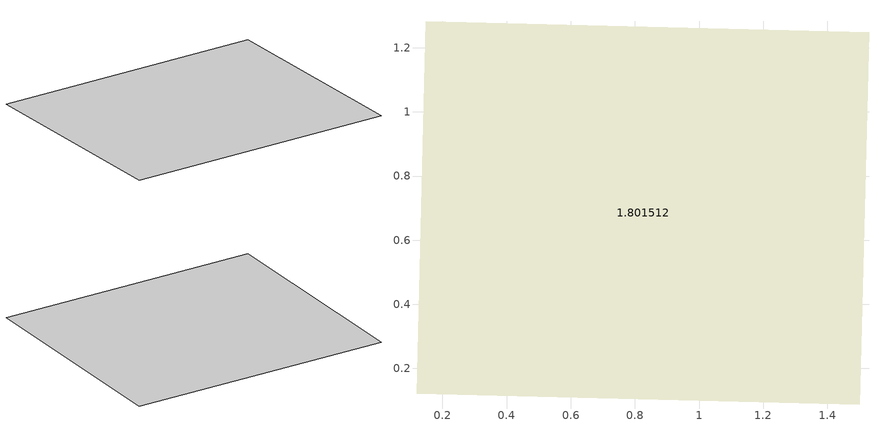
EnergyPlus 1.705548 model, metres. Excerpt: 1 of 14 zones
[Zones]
1.801512
 ceiling inside (1.366612): 1.5,0.09,1.65 1.53,1.25,1.62 0.15,1.28,1.62 0.12,0.12,1.65
[HeatBalanceSettings:ConductionFiniteDifference]
Difference Scheme=1.980003; Space Discretization Constant=1.243931; Relaxation Factor=1.533873; Inside Face Surface Temperature Convergence Criteria=1.10637
[WeatherProperty:SkyTemperature]
1.678913: Calculation Type=1.454208; Schedule=1.357023
[RoofIrrigation]
Irrigation Model Type=1.281503; Irrigation Rate Schedule=1.503371; Irrigation Maximum Saturation Threshold {percent}=1.138732
[WindowGap:SupportPillar]
1.90121: Spacing {m}=1.162622; Radius {m}=1.418365
[WindowGap:DeflectionState]
1.468701: Deflected Thickness {m}=1.052495; Initial Temperature {C}=1.534208; Initial Pressure {Pa}=1.077289
[WindowThermalModel:Params]
1.102418: standard=1.193033; Thermal Model=1.675033; SDScalar=1.904998; Deflection Model=1.374708; Vacuum Pressure Limit {Pa}=1.924257; Initial temperature {C}=1.087073; Initial pressure {Pa}=1.10174
[WindowsCalculationEngine]
Windows engine=1.7359
[GeometryTransform]
Plane of Transform=1.817677; Current Aspect Ratio=1.535536; New Aspect Ratio=1.182681
[Shading:Overhang]
1.16103: Window or Door=1.641951; Height above Window or Door {m}=1.204011; Tilt Angle from Window/Door {deg}=1.440867; Left extension from Window/Door Width {m}=1.148695; Right extension from Window/Door Width {m}=1.207522; Depth {m}=1.171604
[Shading:Overhang:Projection]
1.795166: Window or Door=1.564555; Height above Window or Door {m}=1.773662; Tilt Angle from Window/Door {deg}=1.282024; Left extension from Window/Door Width {m}=1.287394; Right extension from Window/Door Width {m}=1.867413; Depth as Fraction of Window/Door Height=1.776466
[Shading:Fin]
1.789481: Window or Door=1.467416; Left Extension from Window/Door {m}=1.47017; Left Distance Above Top of Window {m}=1.789726; Left Distance Below Bottom of Window {m}=1.535101; Left Tilt Angle from Window/Door {deg}=1.124354; Left Depth {m}=1.067958; Right Extension from Window/Door {m}=1.540554; Right Distance Above Top of Window {m}=1.900048; Right Distance Below Bottom of Window {m}=1.427217; Right Tilt Angle from Window/Door {deg}=1.216255; Right Depth {m}=1.175007
[Shading:Fin:Projection]
1.008652: Window or Door=1.315517; Left Extension from Window/Door {m}=1.159021; Left Distance Above Top of Window {m}=1.773712; Left Distance Below Bottom of Window {m}=1.18153; Left Tilt Angle from Window/Door {deg}=1.139902; Left Depth as Fraction of Window/Door Width=1.906813; Right Extension from Window/Door {m}=1.117493; Right Distance Above Top of Window {m}=1.638713; Right Distance Below Bottom of Window {m}=1.552776; Right Tilt Angle from Window/Door {deg}=1.564918; Right Depth as Fraction of Window/Door Width=1.702992
[ShadingProperty:Reflectance]
Shading Surface=1.534727; Diffuse Solar Reflectance of Unglazed Part of Shading Surface=1.117664; Diffuse Visible Reflectance of Unglazed Part of Shading Surface=1.111468; Fraction of Shading Surface That Is Glazed=1.33971; Glazing Construction=1.713517
[SurfaceProperties:VaporCoefficients]
1.644295: Constant External Vapor Transfer Coefficient=1.171344; External Vapor Coefficient Value {kg/Pa-s-m2}=1.36577; Constant Internal vapor Transfer Coefficient=1.643271; Internal Vapor Coefficient Value {kg/Pa-s-m2}=1.665932
[ComplexFenestrationProperty:SolarAbsorbedLayers]
1.668985: Fenestration Surface=1.590132; Construction=1.31833; Layer 1 Solar Radiation Absorbed Schedule=1.096322; Layer 2 Solar Radiation Absorbed Schedule=1.562089; Layer 3 Solar Radiation Absorbed Schedule=1.703057; Layer 4 Solar Radiation Absorbed Schedule=1.852846; Layer 5 Solar Radiation Absorbed Schedule=1.122899
[ZoneBaseboard:OutdoorTemperatureControlled]
1.06993: Zone=1.138031; Schedule=1.172436; Capacity at Low Temperature {W}=1.790597; Low Temperature {C}=1.45949; Capacity at High Temperature {W}=1.820181; High Temperature {C}=1.823495; Fraction Radiant=1.994889
[SwimmingPool:Indoor]
1.243287: Surface=1.052469; Average Depth {m}=1.063092; Activity Factor Schedule=1.40421; Make-up Water Supply Schedule=1.199401; Cover Schedule=1.5457; Cover Evaporation Factor=1.748685; Cover Convection Factor=1.101581; Cover Short-Wavelength Radiation Factor=1.094834; Cover Long-Wavelength Radiation Factor=1.146752; Pool Heating System Maximum Water Flow Rate {m3/s}=1.090782; Pool Miscellaneous Equipment Power {W/(m3/s)}=1.434546; Setpoint Temperature Schedule=1.893183; Maximum Number of People=1.734984; People Schedule=1.493944; People Heat Gain Schedule=1.551475
[ZoneContaminantSourceAndSink:CarbonDioxide]
1.813147: Zone=1.412836; Design Generation Rate {m3/s}=1.397156; Schedule=1.281537
[ZoneContaminantSourceAndSink:Generic:Constant]
1.55387: Zone=1.647942; Design Generation Rate {m3/s}=1.570009; Generation Schedule=1.378454; Design Removal Coefficient {m3/s}=1.666682; Removal Schedule=1.348812
[SurfaceContaminantSourceAndSink:Generic:PressureDriven]
1.59948: Surface=1.143802; Design Generation Rate Coefficient {m3/s}=1.05936; Generation Schedule=1.354617; Generation Exponent=1.280551
[ZoneContaminantSourceAndSink:Generic:CutoffModel]
1.255131: Zone=1.511749; Design Generation Rate Coefficient {m3/s}=1.888319; Schedule=1.256837; Cutoff Generic Contaminant at which Emission Ceases {ppm}=1.844095
[ZoneContaminantSourceAndSink:Generic:DecaySource]
1.441391: Zone=1.259794; Initial Emission Rate {m3/s}=1.911212; Schedule=1.824572; Delay Time Constant {s}=1.919147
[SurfaceContaminantSourceAndSink:Generic:BoundaryLayerDiffusion]
1.818955: Surface=1.506433; Mass Transfer Coefficient {m/s}=1.470795; Schedule=1.934826; Henry Adsorption Constant or Partition Coefficient=1.158882
[SurfaceContaminantSourceAndSink:Generic:DepositionVelocitySink]
1.575763: Surface=1.245469; Deposition Velocity {m/s}=1.912804; Schedule=1.568943
[ZoneContaminantSourceAndSink:Generic:DepositionRateSink]
1.5636: Zone=1.877905; Deposition Rate {m/s}=1.477654; Schedule=1.737918
[ZoneAirBalance:OutdoorAir]
1.844301: Zone=1.483985; Air Balance Method=1.252373; Induced Outdoor Air Due to Unbalanced Duct Leakage {m3/s}=1.822392; Induced Outdoor Air Schedule=1.674285
[ZoneRefrigerationDoorMixing]
1.255265: Zone 1=1.53216; Zone 2=1.077146; Schedule=1.002675; Door Height {m}=1.482131; Door Area {m2}=1.463134; Door Protection Type=1.699506
[ZoneEarthtube]
1.139744: Schedule=1.308473; Design Flow Rate {m3/s}=1.521462; Minimum Zone Temperature when Cooling {C}=1.162462; Maximum Zone Temperature when Heating {C}=1.087058; Delta Temperature {deltaC}=1.707984; Earthtube Type=1.848562; Fan Pressure Rise {Pa}=1.854258; Fan Total Efficiency=1.242384; Pipe Radius {m}=1.799867; Pipe Thickness {m}=1.149329; Pipe Length {m}=1.472708; Pipe Thermal Conductivity {W/m-K}=1.074777; Pipe Depth Under Ground Surface {m}=1.489456; Soil Condition=1.77026; Average Soil Surface Temperature {C}=1.790823; Amplitude of Soil Surface Temperature {deltaC}=1.827706; Phase Constant of Soil Surface Temperature {days}=1.358843; Constant Term Flow Coefficient=1.027578; Temperature Term Flow Coefficient=1.672435; Velocity Term Flow Coefficient=1.472179; Velocity Squared Term Flow Coefficient=1.807503
[ZoneCoolTower:Shower]
1.785357: Availability Schedule=1.337817; Zone=1.909869; Water Supply Storage Tank=1.442919; Flow Control Type=1.28365; Pump Flow Rate Schedule=1.879318; Maximum Water Flow Rate {m3/s}=1.426238; Effective Tower Height {m}=1.721207; Airflow Outlet Area {m2}=1.216608; Maximum Air Flow Rate {m3/s}=1.026977; Minimum Indoor Temperature {C}=1.393659; Fraction of Water Loss=1.837741; Fraction of Flow Schedule=1.060611; Rated Power Consumption {W}=1.164158
[ZoneThermalChimney]
1.224549: Zone=1.867776; Availability Schedule=1.65239; Width of the Absorber Wall {m}=1.593166; Cross Sectional Area of Air Channel Outlet {m2}=1.574486; Discharge Coefficient=1.157077; Zone 1=1.017152; Distance from Top of Thermal Chimney to Inlet 1 {m}=1.050881; Relative Ratios of Air Flow Rates Passing through Zone 1=1.795337; Cross Sectional Areas of Air Channel Inlet 1 {m2}=1.962541; Zone 2=1.446707; Distance from Top of Thermal Chimney to Inlet 2 {m}=1.474373; Relative Ratios of Air Flow Rates Passing through Zone 2=1.638385; Cross Sectional Areas of Air Channel Inlet 2 {m2}=1.342823; Zone 3=1.827591; Distance from Top of Thermal Chimney to Inlet 3 {m}=1.016537; Relative Ratios of Air Flow Rates Passing through Zone 3=1.207449; Cross Sectional Areas of Air Channel Inlet 3 {m2}=1.29896; Zone 4=1.21919; Distance from Top of Thermal Chimney to Inlet 4 {m}=1.311711; Relative Ratios of Air Flow Rates Passing through Zone 4=1.162015; Cross Sectional Areas of Air Channel Inlet 4 {m2}=1.164998; Zone 5=1.681868; Distance from Top of Thermal Chimney to Inlet 5 {m}=1.991304; Relative Ratios of Air Flow Rates Passing through Zone 5=1.170357; Cross Sectional Areas of Air Channel Inlet 5 {m2}=1.248614; Zone 6=1.355091; Distance from Top of Thermal Chimney to Inlet 6 {m}=1.449419; Relative Ratios of Air Flow Rates Passing through Zone 6=1.612663; Cross Sectional Areas of Air Channel Inlet 6 {m2}=1.721746; Zone 7=1.78555; Distance from Top of Thermal Chimney to Inlet 7 {m}=1.85848; Relative Ratios of Air Flow Rates Passing through Zone 7=1.53416; Cross Sectional Areas of Air Channel Inlet 7 {m2}=1.761211; Zone 8=1.505289; Distance from Top of Thermal Chimney to Inlet 8 {m}=1.434858; Relative Ratios of Air Flow Rates Passing through Zone 8=1.848238; Cross Sectional Areas of Air Channel Inlet 8 {m2}=1.939336; Zone 9=1.859828; Distance from Top of Thermal Chimney to Inlet 9 {m}=1.954493; Relative Ratios of Air Flow Rates Passing through Zone 9=1.789579; Cross Sectional Areas of Air Channel Inlet 9 {m2}=1.864582; Zone 10=1.086289; Distance from Top of Thermal Chimney to Inlet 10 {m}=1.518519; Relative Ratios of Air Flow Rates Passing through Zone 10=1.617276; Cross Sectional Areas of Air Channel Inlet 10 {m2}=1.072165; Zone 11=1.641519; Distance from Top of Thermal Chimney to Inlet 11 {m}=1.568892; Relative Ratios of Air Flow Rates Passing through Zone 11=1.567963; Cross Sectional Areas of Air Channel Inlet 11 {m2}=1.164685; Zone 12=1.780219; Distance from Top of Thermal Chimney to Inlet 12 {m}=1.154014; Relative Ratios of Air Flow Rates Passing through Zone 12=1.058936; Cross Sectional Areas of Air Channel Inlet 12 {m2}=1.20275; Zone 13=1.383065; Distance from Top of Thermal Chimney to Inlet 13 {m}=1.444354; Relative Ratios of Air Flow Rates Passing through Zone 13=1.141284; Cross Sectional Areas of Air Channel Inlet 13 {m2}=1.345601; Zone 14=1.034833; Distance from Top of Thermal Chimney to Inlet 14 {m}=1.498081; Relative Ratios of Air Flow Rates Passing through Zone 14=1.203005; Cross Sectional Areas of Air Channel Inlet 14 {m2}=1.741737; Zone 15=1.35253; Distance from Top of Thermal Chimney to Inlet 15 {m}=1.27668; Relative Ratios of Air Flow Rates Passing through Zone 15=1.922139; Cross Sectional Areas of Air Channel Inlet 15 {m2}=1.669538; Zone 16=1.563511; Distance from Top of Thermal Chimney to Inlet 16 {m}=1.910583; Relative Ratios of Air Flow Rates Passing through Zone 16=1.469891; Cross Sectional Areas of Air Channel Inlet 16 {m2}=1.927894; Zone 17=1.333608; Distance from Top of Thermal Chimney to Inlet 17 {m}=1.214794; Relative Ratios of Air Flow Rates Passing through Zone 17=1.963752; Cross Sectional Areas of Air Channel Inlet 17 {m2}=1.476828; Zone 18=1.845255; Distance from Top of Thermal Chimney to Inlet 18 {m}=1.45451; Relative Ratios of Air Flow Rates Passing through Zone 18=1.17063; Cross Sectional Areas of Air Channel Inlet 18 {m2}=1.328117; Zone 19=1.125614; Distance from Top of Thermal Chimney to Inlet 19 {m}=1.360749; Relative Ratios of Air Flow Rates Passing through Zone 19=1.45997; Cross Sectional Areas of Air Channel Inlet 19 {m2}=1.685927; Zone 20=1.624696; Distance from Top of Thermal Chimney to Inlet 20 {m}=1.395974; Relative Ratios of Air Flow Rates Passing through Zone 20=1.006883; Cross Sectional Areas of Air Channel Inlet 20 {m2}=1.337426
[HVACTemplate:Thermostat]
1.674632: Heating Setpoint Schedule=1.726269; Constant Heating Setpoint {C}=1.200691; Cooling Setpoint Schedule=1.326924; Constant Cooling Setpoint {C}=1.987226
[HVACTemplate:Zone:IdealLoadsAirSystem]
1.826815: Template Thermostat=1.034062; System Availability Schedule=1.671781; Maximum Heating Supply Air Temperature {C}=1.667745; Minimum Cooling Supply Air Temperature {C}=1.889996; Maximum Heating Supply Air Humidity Ratio {kgWater/kgDryAir}=1.78031; Minimum Cooling Supply Air Humidity Ratio {kgWater/kgDryAir}=1.875665; Heating Limit=1.978211; Maximum Heating Air Flow Rate {m3/s}=1.442241; Maximum Sensible Heating Capacity {W}=1.922649; Cooling Limit=1.301431; Maximum Cooling Air Flow Rate {m3/s}=1.392563; Maximum Total Cooling Capacity {W}=1.374234; Heating Availability Schedule=1.851521; Cooling Availability Schedule=1.590254; Dehumidification Control Type=1.549777; Cooling Sensible Heat Ratio=1.081546; Dehumidification Setpoint {percent}=1.44272; Humidification Control Type=1.927252; Humidification Setpoint {percent}=1.456995; Outdoor Air Method=1.855253; Outdoor Air Flow Rate per Person {m3/s}=1.885516; Outdoor Air Flow Rate per Zone Floor Area {m3/s-m2}=1.557116; Outdoor Air Flow Rate per Zone {m3/s}=1.942647; Design Specification Outdoor Air Object=1.522564; Demand Controlled Ventilation Type=1.760781; Outdoor Air Economizer Type=1.549731; Heat Recovery Type=1.359578; Sensible Heat Recovery Effectiveness=1.337446; Latent Heat Recovery Effectiveness=1.369112
[HVACTemplate:Zone:BaseboardHeat]
1.815802: Template Thermostat=1.53817; Zone Heating Sizing Factor=1.121251; Baseboard Heating Type=1.308959; Baseboard Heating Availability Schedule=1.372481; Baseboard Heating Capacity {W}=1.989471; Dedicated Outdoor Air System=1.653334; Outdoor Air Method=1.304749; Outdoor Air Flow Rate per Person {m3/s}=1.858989; Outdoor Air Flow Rate per Zone Floor Area {m3/s-m2}=1.358317; Outdoor Air Flow Rate per Zone {m3/s}=1.311688; Design Specification Outdoor Air Object=1.285009; Design Specification Zone Air Distribution Object=1.302242
[HVACTemplate:Zone:FanCoil]
1.126459: Template Thermostat=1.963561; Supply Air Maximum Flow Rate {m3/s}=1.710494; Zone Heating Sizing Factor=1.132477; Zone Cooling Sizing Factor=1.565686; Outdoor Air Method=1.106084; Outdoor Air Flow Rate per Person {m3/s}=1.152309; Outdoor Air Flow Rate per Zone Floor Area {m3/s-m2}=1.448875; Outdoor Air Flow Rate per Zone {m3/s}=1.940953; System Availability Schedule=1.256897; Supply Fan Total Efficiency=1.120038; Supply Fan Delta Pressure {Pa}=1.535191; Supply Fan Motor Efficiency=1.9635; Supply Fan Motor in Air Stream Fraction=1.59477; Cooling Coil Type=1.139864; Cooling Coil Availability Schedule=1.625371; Cooling Coil Design Setpoint {C}=1.493987; Heating Coil Type=1.850235; Heating Coil Availability Schedule=1.082699; Heating Coil Design Setpoint {C}=1.919183; Dedicated Outdoor Air System=1.495607; Zone Cooling Design Supply Air Temperature Input Method=1.446204; Zone Cooling Design Supply Air Temperature Difference {deltaC}=1.742303; Zone Heating Design Supply Air Temperature Input Method=1.84784; Zone Heating Design Supply Air Temperature Difference {deltaC}=1.237222; Design Specification Outdoor Air Object=1.888596; Design Specification Zone Air Distribution Object=1.663416; Capacity Control Method=1.589628; Low Speed Supply Air Flow Ratio=1.74648; Medium Speed Supply Air Flow Ratio=1.406966; Outdoor Air Schedule=1.219879; Baseboard Heating Type=1.835523; Baseboard Heating Availability Schedule=1.512943; Baseboard Heating Capacity {W}=1.845124
[HVACTemplate:Zone:PTAC]
1.942757: Template Thermostat=1.804826; Cooling Supply Air Flow Rate {m3/s}=1.441215; Heating Supply Air Flow Rate {m3/s}=1.801765; No Load Supply Air Flow Rate {m3/s}=1.098471; Zone Heating Sizing Factor=1.510782; Zone Cooling Sizing Factor=1.05406; Outdoor Air Method=1.021089; Outdoor Air Flow Rate per Person {m3/s}=1.516914; Outdoor Air Flow Rate per Zone Floor Area {m3/s-m2}=1.276205; Outdoor Air Flow Rate per Zone {m3/s}=1.945535; System Availability Schedule=1.033432; Supply Fan Operating Mode Schedule=1.669583; Supply Fan Placement=1.499106; Supply Fan Total Efficiency=1.484109; Supply Fan Delta Pressure {Pa}=1.045885; Supply Fan Motor Efficiency=1.997701; Cooling Coil Type=1.668315; Cooling Coil Availability Schedule=1.765789; Cooling Coil Gross Rated Total Capacity {W}=1.082924; Cooling Coil Gross Rated Sensible Heat Ratio=1.490344; Cooling Coil Gross Rated Cooling COP {W/W}=1.629107; Heating Coil Type=1.817249; Heating Coil Availability Schedule=1.377032; Heating Coil Capacity {W}=1.512562; Gas Heating Coil Efficiency=1.09883; Gas Heating Coil Parasitic Electric Load {W}=1.048949; Dedicated Outdoor Air System=1.009324; Zone Cooling Design Supply Air Temperature Input Method=1.883508; Zone Cooling Design Supply Air Temperature {C}=1.432525; Zone Cooling Design Supply Air Temperature Difference {deltaC}=1.958265; Zone Heating Design Supply Air Temperature Input Method=1.800174; Zone Heating Design Supply Air Temperature {C}=1.204562; Zone Heating Design Supply Air Temperature Difference {deltaC}=1.638553; Design Specification Outdoor Air Object=1.082612; Design Specification Zone Air Distribution Object=1.449838; Baseboard Heating Type=1.437454; Baseboard Heating Availability Schedule=1.644222; Baseboard Heating Capacity {W}=1.202568; Capacity Control Method=1.929081
[HVACTemplate:Zone:PTHP]
1.732393: Template Thermostat=1.811409; Cooling Supply Air Flow Rate {m3/s}=1.795002; Heating Supply Air Flow Rate {m3/s}=1.119799; No Load Supply Air Flow Rate {m3/s}=1.506186; Zone Heating Sizing Factor=1.702187; Zone Cooling Sizing Factor=1.736193; Outdoor Air Method=1.705647; Outdoor Air Flow Rate per Person {m3/s}=1.77037; Outdoor Air Flow Rate per Zone Floor Area {m3/s-m2}=1.094449; Outdoor Air Flow Rate per Zone {m3/s}=1.254965; System Availability Schedule=1.312662; Supply Fan Operating Mode Schedule=1.709332; Supply Fan Placement=1.247533; Supply Fan Total Efficiency=1.135801; Supply Fan Delta Pressure {Pa}=1.899891; Supply Fan Motor Efficiency=1.508436; Cooling Coil Type=1.417848; Cooling Coil Availability Schedule=1.171975; Cooling Coil Gross Rated Total Capacity {W}=1.400012; Cooling Coil Gross Rated Sensible Heat Ratio=1.432148; Cooling Coil Gross Rated COP {W/W}=1.624498; Heat Pump Heating Coil Type=1.868675; Heat Pump Heating Coil Availability Schedule=1.60996; Heat Pump Heating Coil Gross Rated Capacity {W}=1.152158; Heat Pump Heating Coil Gross Rated COP {W/W}=1.664907; Heat Pump Heating Minimum Outdoor Dry-Bulb Temperature {C}=1.396129; Heat Pump Defrost Maximum Outdoor Dry-Bulb Temperature {C}=1.331554; Heat Pump Defrost Strategy=1.32551; Heat Pump Defrost Control=1.380445; Heat Pump Defrost Time Period Fraction=1.792727; Supplemental Heating Coil Type=1.762121; Supplemental Heating Coil Availability Schedule=1.422725; Supplemental Heating Coil Capacity {W}=1.172053; Supplemental Heating Coil Maximum Outdoor Dry-Bulb Temperature {C}=1.418149; Supplemental Gas Heating Coil Efficiency=1.13512; Supplemental Gas Heating Coil Parasitic Electric Load {W}=1.805924; Dedicated Outdoor Air System=1.765864; Zone Cooling Design Supply Air Temperature Input Method=1.656491; Zone Cooling Design Supply Air Temperature {C}=1.610769; Zone Cooling Design Supply Air Temperature Difference {deltaC}=1.056955; Zone Heating Design Supply Air Temperature Input Method=1.228835; Zone Heating Design Supply Air Temperature {C}=1.869385; Zone Heating Design Supply Air Temperature Difference {deltaC}=1.416668; Design Specification Outdoor Air Object=1.555518; Design Specification Zone Air Distribution Object=1.234366; Baseboard Heating Type=1.599128; Baseboard Heating Availability Schedule=1.238425; Baseboard Heating Capacity {W}=1.307289; Capacity Control Method=1.57793
[HVACTemplate:Zone:WaterToAirHeatPump]
1.021807: Template Thermostat=1.86028; Cooling Supply Air Flow Rate {m3/s}=1.022047; Heating Supply Air Flow Rate {m3/s}=1.942691; No Load Supply Air Flow Rate {m3/s}=1.650423; Zone Heating Sizing Factor=1.055732; Zone Cooling Sizing Factor=1.441794; Outdoor Air Method=1.915138; Outdoor Air Flow Rate per Person {m3/s}=1.288014; Outdoor Air Flow Rate per Zone Floor Area {m3/s-m2}=1.728162; Outdoor Air Flow Rate per Zone {m3/s}=1.918888; System Availability Schedule=1.250702; Supply Fan Operating Mode Schedule=1.230786; Supply Fan Placement=1.30146; Supply Fan Total Efficiency=1.244161; Supply Fan Delta Pressure {Pa}=1.389385; Supply Fan Motor Efficiency=1.721229; Cooling Coil Type=1.360647; Cooling Coil Gross Rated Total Capacity {W}=1.725047; Cooling Coil Gross Rated Sensible Heat Ratio=1.221386; Cooling Coil Gross Rated COP {W/W}=1.651252; Heat Pump Heating Coil Type=1.542503; Heat Pump Heating Coil Gross Rated Capacity {W}=1.513706; Heat Pump Heating Coil Gross Rated COP {W/W}=1.102723; Supplemental Heating Coil Availability Schedule=1.515299; Supplemental Heating Coil Capacity {W}=1.676192; Maximum Cycling Rate {cycles/hr}=1.185151; Heat Pump Time Constant {s}=1.120858; Fraction of On-Cycle Power Use=1.613481; Heat Pump Fan Delay Time {s}=1.173882; Dedicated Outdoor Air System=1.565371; Supplemental Heating Coil Type=1.610326; Zone Cooling Design Supply Air Temperature Input Method=1.504696; Zone Cooling Design Supply Air Temperature {C}=1.671378; Zone Cooling Design Supply Air Temperature Difference {deltaC}=1.809455; Zone Heating Design Supply Air Temperature Input Method=1.918355; Zone Heating Design Supply Air Temperature {C}=1.709759; Zone Heating Design Supply Air Temperature Difference {deltaC}=1.91874; Heat Pump Coil Water Flow Mode=1.729722; Design Specification Outdoor Air Object=1.420496; Design Specification Zone Air Distribution Object=1.664519; Baseboard Heating Type=1.920913; Baseboard Heating Availability Schedule=1.373838; Baseboard Heating Capacity {W}=1.786242
[HVACTemplate:Zone:VRF]
1.922995: Template VRF System=1.328348; Template Thermostat=1.85295; Zone Heating Sizing Factor=1.494658; Zone Cooling Sizing Factor=1.61049; Rated Total Heating Capacity Sizing Ratio {W/W}=1.077629; Cooling Supply Air Flow Rate {m3/s}=1.419804; No Cooling Supply Air Flow Rate {m3/s}=1.600005; Heating Supply Air Flow Rate {m3/s}=1.126725; No Heating Supply Air Flow Rate {m3/s}=1.282099; Cooling Outdoor Air Flow Rate {m3/s}=1.796873; Heating Outdoor Air Flow Rate {m3/s}=1.747363; No Load Outdoor Air Flow Rate {m3/s}=1.098957; Outdoor Air Method=1.372483; Outdoor Air Flow Rate per Person {m3/s}=1.754481; Outdoor Air Flow Rate per Zone Floor Area {m3/s-m2}=1.438258; Outdoor Air Flow Rate per Zone {m3/s}=1.585109; Design Specification Outdoor Air Object=1.487513; Design Specification Zone Air Distribution Object=1.938931; System Availability Schedule=1.546287; Supply Fan Operating Mode Schedule=1.526892; Supply Air Fan placement=1.114556; Supply Fan Total Efficiency=1.950624; Supply Fan Delta Pressure {Pa}=1.08274; Supply Fan Motor Efficiency=1.452932; Cooling Coil Type=1.980235; Cooling Coil Availability Schedule=1.67219; Cooling Coil Gross Rated Total Capacity {W}=1.21223; Cooling Coil Gross Rated Sensible Heat Ratio=1.431893; Heat Pump Heating Coil Type=1.191057; Heat Pump Heating Coil Availability Schedule=1.846611; Heat Pump Heating Coil Gross Rated Capacity {W}=1.518314; Zone Terminal Unit On Parasitic Electric Energy Use {W}=1.275604; Zone Terminal Unit Off Parasitic Electric Energy Use {W}=1.624035; Dedicated Outdoor Air System=1.905343; Zone Cooling Design Supply Air Temperature Input Method=1.51912; Zone Cooling Design Supply Air Temperature {C}=1.992183; Zone Cooling Design Supply Air Temperature Difference {deltaC}=1.567316; Zone Heating Design Supply Air Temperature Input Method=1.046446; Zone Heating Design Supply Air Temperature {C}=1.432969; Zone Heating Design Supply Air Temperature Difference {deltaC}=1.489161; Baseboard Heating Type=1.610806; Baseboard Heating Availability Schedule=1.562706; Baseboard Heating Capacity {W}=1.194005
[HVACTemplate:Zone:Unitary]
1.526609: Template Unitary System=1.786791; Template Thermostat=1.419759; Supply Air Maximum Flow Rate {m3/s}=1.717816; Zone Heating Sizing Factor=1.920263; Zone Cooling Sizing Factor=1.960568; Outdoor Air Method=1.084219; Outdoor Air Flow Rate per Person {m3/s}=1.417062; Outdoor Air Flow Rate per Zone Floor Area {m3/s-m2}=1.994645; Outdoor Air Flow Rate per Zone {m3/s}=1.471064; Supply Plenum=1.601802; Return Plenum=1.967096; Baseboard Heating Type=1.286194; Baseboard Heating Availability Schedule=1.021466; Baseboard Heating Capacity {W}=1.92545; Zone Cooling Design Supply Air Temperature Input Method=1.321592; Zone Cooling Design Supply Air Temperature {C}=1.496387; Zone Cooling Design Supply Air Temperature Difference {deltaC}=1.819843; Zone Heating Design Supply Air Temperature Input Method=1.493456; Zone Heating Design Supply Air Temperature {C}=1.97817; Zone Heating Design Supply Air Temperature Difference {deltaC}=1.694865; Design Specification Outdoor Air Object=1.96977; Design Specification Zone Air Distribution Object=1.05759
[HVACTemplate:Zone:VAV]
1.494021: Template VAV System=1.772558; Template Thermostat=1.110958; Supply Air Maximum Flow Rate {m3/s}=1.761223; Zone Heating Sizing Factor=1.251528; Zone Cooling Sizing Factor=1.14481; Zone Minimum Air Flow Input Method=1.309874; Constant Minimum Air Flow Fraction=1.467455; Fixed Minimum Air Flow Rate {m3/s}=1.473899; Minimum Air Flow Fraction Schedule=1.704506; Outdoor Air Method=1.200367; Outdoor Air Flow Rate per Person {m3/s}=1.337234; Outdoor Air Flow Rate per Zone Floor Area {m3/s-m2}=1.490783; Outdoor Air Flow Rate per Zone {m3/s}=1.025192; Reheat Coil Type=1.374297; Reheat Coil Availability Schedule=1.657486; Damper Heating Action=1.253902; Maximum Flow per Zone Floor Area During Reheat {m3/s-m2}=1.814204; Maximum Flow Fraction During Reheat=1.022153; Maximum Reheat Air Temperature {C}=1.91924; Design Specification Outdoor Air Object Name for Control=1.102672; Supply Plenum=1.615793; Return Plenum=1.823684; Baseboard Heating Type=1.145751; Baseboard Heating Availability Schedule=1.779831; Baseboard Heating Capacity {W}=1.764249; Zone Cooling Design Supply Air Temperature Input Method=1.088521; Zone Cooling Design Supply Air Temperature {C}=1.470623; Zone Cooling Design Supply Air Temperature Difference {deltaC}=1.69706; Zone Heating Design Supply Air Temperature Input Method=1.587025; Zone Heating Design Supply Air Temperature {C}=1.146804; Zone Heating Design Supply Air Temperature Difference {deltaC}=1.96594; Design Specification Outdoor Air Object Name for Sizing=1.450611; Design Specification Zone Air Distribution Object=1.857864
[HVACTemplate:Zone:VAV:FanPowered]
1.989805: Template VAV System=1.720385; Template Thermostat=1.586934; Primary Supply Air Maximum Flow Rate {m3/s}=1.499923; Zone Heating Sizing Factor=1.160553; Zone Cooling Sizing Factor=1.16737; Primary Supply Air Minimum Flow Fraction=1.618294; Secondary Supply Air Maximum Flow Rate {m3/s}=1.538897; Flow Type=1.894461; Parallel Fan On Flow Fraction=1.663156; Outdoor Air Method=1.288407; Outdoor Air Flow Rate per Person {m3/s}=1.306146; Outdoor Air Flow Rate per Zone Floor Area {m3/s-m2}=1.509949; Outdoor Air Flow Rate per Zone {m3/s}=1.314982; Reheat Coil Type=1.088056; Reheat Coil Availability Schedule=1.891819; Fan Total Efficiency=1.049071; Fan Delta Pressure {Pa}=1.059188; Fan Motor Efficiency=1.020719; Supply Plenum=1.84798; Return Plenum=1.168138; Baseboard Heating Type=1.989342; Baseboard Heating Availability Schedule=1.618196; Baseboard Heating Capacity {W}=1.14173; Zone Cooling Design Supply Air Temperature Input Method=1.278343; Zone Cooling Design Supply Air Temperature {C}=1.934362; Zone Cooling Design Supply Air Temperature Difference {deltaC}=1.206232; Zone Heating Design Supply Air Temperature Input Method=1.358336; Zone Heating Design Supply Air Temperature {C}=1.936388; Zone Heating Design Supply Air Temperature Difference {deltaC}=1.286643; Zone PIU Fan Schedule=1.420141; Design Specification Outdoor Air Object=1.154352; Design Specification Zone Air Distribution Object=1.485107
[HVACTemplate:Zone:VAV:HeatAndCool]
1.080182: Template VAV System=1.970435; Template Thermostat=1.960747; Supply Air Maximum Flow Rate {m3/s}=1.944094; Zone Heating Sizing Factor=1.318701; Zone Cooling Sizing Factor=1.658442; Constant Minimum Air Flow Fraction=1.936031; Outdoor Air Method=1.150322; Outdoor Air Flow Rate per Person {m3/s}=1.553775; Outdoor Air Flow Rate per Zone Floor Area {m3/s-m2}=1.64194; Outdoor Air Flow Rate per Zone {m3/s}=1.169376; Design Specification Outdoor Air Object Name for Sizing=1.148776; Design Specification Zone Air Distribution Object=1.712956; Reheat Coil Type=1.950774; Reheat Coil Availability Schedule=1.133742; Maximum Reheat Air Temperature {C}=1.83307; Supply Plenum=1.177896; Return Plenum=1.252487; Baseboard Heating Type=1.389005; Baseboard Heating Availability Schedule=1.836078; Baseboard Heating Capacity {W}=1.112475; Zone Cooling Design Supply Air Temperature Input Method=1.867939; Zone Cooling Design Supply Air Temperature {C}=1.535081; Zone Cooling Design Supply Air Temperature Difference {deltaC}=1.670556; Zone Heating Design Supply Air Temperature Input Method=1.040924; Zone Heating Design Supply Air Temperature {C}=1.036938; Zone Heating Design Supply Air Temperature Difference {deltaC}=1.415047
[HVACTemplate:Zone:ConstantVolume]
1.11977: Template Constant Volume System=1.67595; Template Thermostat=1.433861; Supply Air Maximum Flow Rate {m3/s}=1.568271; Zone Heating Sizing Factor=1.878115; Zone Cooling Sizing Factor=1.996863; Outdoor Air Method=1.933281; Outdoor Air Flow Rate per Person {m3/s}=1.933535; Outdoor Air Flow Rate per Zone Floor Area {m3/s-m2}=1.441746; Outdoor Air Flow Rate per Zone {m3/s}=1.577698; Design Specification Outdoor Air Object=1.625592; Design Specification Zone Air Distribution Object=1.80216; Reheat Coil Type=1.249201; Reheat Coil Availability Schedule=1.165341; Maximum Reheat Air Temperature {C}=1.082631; Supply Plenum=1.021131; Return Plenum=1.072026; Baseboard Heating Type=1.507658; Baseboard Heating Availability Schedule=1.873307; Baseboard Heating Capacity {W}=1.446221; Zone Cooling Design Supply Air Temperature Input Method=1.655398; Zone Cooling Design Supply Air Temperature {C}=1.431613; Zone Cooling Design Supply Air Temperature Difference {deltaC}=1.329225; Zone Heating Design Supply Air Temperature Input Method=1.645118; Zone Heating Design Supply Air Temperature {C}=1.608754; Zone Heating Design Supply Air Temperature Difference {deltaC}=1.171399
[HVACTemplate:Zone:DualDuct]
1.560308: Template Dual Duct System=1.850551; Template Thermostat=1.546413; Supply Air Maximum Flow Rate {m3/s}=1.946558; Zone Heating Sizing Factor=1.720427; Zone Cooling Sizing Factor=1.163409; Zone Minimum Air Flow Fraction=1.478201; Outdoor Air Method=1.790111; Outdoor Air Flow Rate per Person {m3/s}=1.52302; Outdoor Air Flow Rate per Zone Floor Area {m3/s-m2}=1.005872; Outdoor Air Flow Rate per Zone {m3/s}=1.450077; Design Specification Outdoor Air Object Name for Sizing=1.626679; Design Specification Zone Air Distribution Object=1.006724; Design Specification Outdoor Air Object Name for Control=1.824536; Cold Supply Plenum=1.434759; Hot Supply Plenum=1.60061; Return Plenum=1.550994; Baseboard Heating Type=1.043533; Baseboard Heating Availability Schedule=1.472348; Baseboard Heating Capacity {W}=1.654105; Zone Cooling Design Supply Air Temperature Input Method=1.14173; Zone Cooling Design Supply Air Temperature {C}=1.267661; Zone Cooling Design Supply Air Temperature Difference {deltaC}=1.06095; Zone Heating Design Supply Air Temperature Input Method=1.355339; Zone Heating Design Supply Air Temperature {C}=1.886905; Zone Heating Design Supply Air Temperature Difference {deltaC}=1.735507
[HVACTemplate:System:VRF]
1.797307: System Availability Schedule=1.976591; Gross Rated Total Cooling Capacity {W}=1.782184; Gross Rated Cooling COP {W/W}=1.022569; Minimum Outdoor Temperature in Cooling Mode {C}=1.267417; Maximum Outdoor Temperature in Cooling Mode {C}=1.822364; Gross Rated Heating Capacity {W}=1.726555; Rated Heating Capacity Sizing Ratio {W/W}=1.99439; Gross Rated Heating COP {W/W}=1.187162; Minimum Outdoor Temperature in Heating Mode {C}=1.807514; Maximum Outdoor Temperature in Heating Mode {C}=1.787949; Minimum Heat Pump Part-Load Ratio=1.00967; Zone Name for Master Thermostat Location=1.79293; Master Thermostat Priority Control Type=1.285375; Thermostat Priority Schedule=1.718868; Heat Pump Waste Heat Recovery=1.373405; Equivalent Piping Length used for Piping Correction Factor in Cooling Mode {m}=1.482244; Vertical Height used for Piping Correction Factor {m}=1.12588; Equivalent Piping Length used for Piping Correction Factor in Heating Mode {m}=1.722012; Crankcase Heater Power per Compressor {W}=1.04; Number of Compressors=1.704384; Ratio of Compressor Size to Total Compressor Capacity {W/W}=1.043689; Maximum Outdoor Dry-bulb Temperature for Crankcase Heater {C}=1.465897; Defrost Strategy=1.566401; Defrost Control=1.101012; Defrost Time Period Fraction=1.176316; Resistive Defrost Heater Capacity {W}=1.350488; Maximum Outdoor Dry-bulb Temperature for Defrost Operation {C}=1.315217; Condenser Type=1.896798; Water Condenser Volume Flow Rate {m3/s}=1.912249; Evaporative Condenser Effectiveness=1.022817; Evaporative Condenser Air Flow Rate {m3/s}=1.907849; Evaporative Condenser Pump Rated Power Consumption {W}=1.540046; Basin Heater Capacity {W/K}=1.969078; Basin Heater Setpoint Temperature {C}=1.142614; Basin Heater Operating Schedule=1.927608; Fuel Type=1.593316; Minimum Outdoor Temperature in Heat Recovery Mode {C}=1.721619; Maximum Outdoor Temperature in Heat Recovery Mode {C}=1.397928
[HVACTemplate:System:Unitary]
1.872848: System Availability Schedule=1.874053; Control Zone or Thermostat Location=1.780043; Supply Fan Maximum Flow Rate {m3/s}=1.770754; Supply Fan Operating Mode Schedule=1.360083; Supply Fan Total Efficiency=1.845209; Supply Fan Delta Pressure {Pa}=1.817992; Supply Fan Motor Efficiency=1.052656; Supply Fan Motor in Air Stream Fraction=1.577119; Cooling Coil Type=1.255867; Cooling Coil Availability Schedule=1.650715; Cooling Design Supply Air Temperature {C}=1.610396; Cooling Coil Gross Rated Total Capacity {W}=1.986176; Cooling Coil Gross Rated Sensible Heat Ratio=1.03187; Cooling Coil Gross Rated COP {W/W}=1.563184; Heating Coil Type=1.401553; Heating Coil Availability Schedule=1.277012; Heating Design Supply Air Temperature {C}=1.416443; Heating Coil Capacity {W}=1.888225; Gas Heating Coil Efficiency=1.240153; Gas Heating Coil Parasitic Electric Load {W}=1.570049; Maximum Outdoor Air Flow Rate {m3/s}=1.360819; Minimum Outdoor Air Flow Rate {m3/s}=1.834637; Minimum Outdoor Air Schedule=1.312293; Economizer Type=1.869498; Economizer Lockout=1.164864; Economizer Upper Temperature Limit {C}=1.565324; Economizer Lower Temperature Limit {C}=1.941764; Economizer Upper Enthalpy Limit {J/kg}=1.766485; Economizer Maximum Limit Dewpoint Temperature {C}=1.367702; Supply Plenum=1.525416; Return Plenum=1.605678; Supply Fan Placement=1.392175; Night Cycle Control=1.888337; Night Cycle Control Zone=1.020393; Heat Recovery Type=1.200092; Sensible Heat Recovery Effectiveness=1.620896; Latent Heat Recovery Effectiveness=1.416286; Dehumidification Control Type=1.044214; Dehumidification Setpoint {percent}=1.555634; Humidifier Type=1.523265; Humidifier Availability Schedule=1.052194; Humidifier Rated Capacity {m3/s}=1.357436; Humidifier Rated Electric Power {W}=1.203125; Humidifier Control Zone=1.069316; Humidifier Setpoint {percent}=1.198467; Return Fan=1.815346; Return Fan Total Efficiency=1.38921; Return Fan Delta Pressure {Pa}=1.081617; Return Fan Motor Efficiency=1.699892; Return Fan Motor in Air Stream Fraction=1.94608
[HVACTemplate:System:UnitaryHeatPump:AirToAir]
1.341977: System Availability Schedule=1.438405; Control Zone or Thermostat Location=1.234265; Cooling Supply Air Flow Rate {m3/s}=1.778754; Heating Supply Air Flow Rate {m3/s}=1.786584; No Load Supply Air Flow Rate {m3/s}=1.526703; Supply Fan Operating Mode Schedule=1.953013; Supply Fan Placement=1.921581; Supply Fan Total Efficiency=1.710886; Supply Fan Delta Pressure {Pa}=1.94545; Supply Fan Motor Efficiency=1.371823; Supply Fan Motor in Air Stream Fraction=1.890004; Cooling Coil Type=1.381056; Cooling Coil Availability Schedule=1.458621; Cooling Design Supply Air Temperature {C}=1.511264; Cooling Coil Gross Rated Total Capacity {W}=1.684816; Cooling Coil Gross Rated Sensible Heat Ratio=1.607214; Cooling Coil Gross Rated COP {W/W}=1.198359; Heat Pump Heating Coil Type=1.287412; Heat Pump Heating Coil Availability Schedule=1.620288; Heating Design Supply Air Temperature {C}=1.259051; Heat Pump Heating Coil Gross Rated Capacity {W}=1.118093; Heat Pump Heating Coil Rated COP {W/W}=1.152477; Heat Pump Heating Minimum Outdoor Dry-Bulb Temperature {C}=1.402291; Heat Pump Defrost Maximum Outdoor Dry-Bulb Temperature {C}=1.031451; Heat Pump Defrost Strategy=1.695668; Heat Pump Defrost Control=1.985426; Heat Pump Defrost Time Period Fraction=1.456423; Supplemental Heating Coil Type=1.46012; Supplemental Heating Coil Availability Schedule=1.886467; Supplemental Heating Coil Capacity {W}=1.232609; Supplemental Heating Coil Maximum Outdoor Dry-Bulb Temperature {C}=1.506133; Supplemental Gas Heating Coil Efficiency=1.187209; Supplemental Gas Heating Coil Parasitic Electric Load {W}=1.326537; Maximum Outdoor Air Flow Rate {m3/s}=1.298384; Minimum Outdoor Air Flow Rate {m3/s}=1.400849; Minimum Outdoor Air Schedule=1.476939; Economizer Type=1.785716; Economizer Lockout=1.185742; Economizer Maximum Limit Dry-Bulb Temperature {C}=1.194097; Economizer Maximum Limit Enthalpy {J/kg}=1.981227; Economizer Maximum Limit Dewpoint Temperature {C}=1.870752; Economizer Minimum Limit Dry-Bulb Temperature {C}=1.386932; Supply Plenum=1.471633; Return Plenum=1.75531; Night Cycle Control=1.978436; Night Cycle Control Zone=1.024083; Heat Recovery Type=1.929562; Sensible Heat Recovery Effectiveness=1.523369; Latent Heat Recovery Effectiveness=1.498722; Humidifier Type=1.239837; Humidifier Availability Schedule=1.202466; Humidifier Rated Capacity {m3/s}=1.194157; Humidifier Rated Electric Power {W}=1.267852; Humidifier Control Zone=1.837965; Humidifier Setpoint {percent}=1.941531; Return Fan=1.626622; Return Fan Total Efficiency=1.271483; Return Fan Delta Pressure {Pa}=1.173996; Return Fan Motor Efficiency=1.142666; Return Fan Motor in Air Stream Fraction=1.645531
[HVACTemplate:System:UnitarySystem]
1.597811: System Availability Schedule=1.295843; Control Type=1.724633; Control Zone or Thermostat Location=1.307099; Cooling Supply Air Flow Rate {m3/s}=1.640695; Heating Supply Air Flow Rate {m3/s}=1.334427; No Load Supply Air Flow Rate {m3/s}=1.357172; Supply Fan Operating Mode Schedule=1.414609; Supply Fan Placement=1.552784; Supply Fan Total Efficiency=1.144301; Supply Fan Delta Pressure {Pa}=1.539123; Supply Fan Motor Efficiency=1.28404; Supply Fan Motor in Air Stream Fraction=1.948642; Cooling Coil Type=1.194276; Number of Speeds for Cooling=1.926553; Cooling Coil Availability Schedule=1.759691; Cooling Design Supply Air Temperature {C}=1.857871; DX Cooling Coil Gross Rated Total Capacity {W}=1.708045; DX Cooling Coil Gross Rated Sensible Heat Ratio=1.910879; DX Cooling Coil Gross Rated COP {W/W}=1.479807; Heating Coil Type=1.928236; Number of Speeds or Stages for Heating=1.054811; Heating Coil Availability Schedule=1.446998; Heating Design Supply Air Temperature {C}=1.392203; Heating Coil Gross Rated Capacity {W}=1.878793; Gas Heating Coil Efficiency=1.389908; Gas Heating Coil Parasitic Electric Load {W}=1.131405; Heat Pump Heating Coil Gross Rated COP {W/W}=1.519888; Heat Pump Heating Minimum Outdoor Dry-Bulb Temperature {C}=1.203011; Heat Pump Defrost Maximum Outdoor Dry-Bulb Temperature {C}=1.545427; Heat Pump Defrost Strategy=1.530325; Heat Pump Defrost Control=1.976695; Heat Pump Defrost Time Period Fraction=1.121899; Supplemental Heating or Reheat Coil Type=1.170845; Supplemental Heating or Reheat Coil Availability Schedule=1.757831; Supplemental Heating or Reheat Coil Capacity {W}=1.232898; Supplemental Heating or Reheat Coil Maximum Outdoor Dry-Bulb Temperature {C}=1.787128; Supplemental Gas Heating or Reheat Coil Efficiency=1.123644; Supplemental Gas Heating or Reheat Coil Parasitic Electric Load {W}=1.303974; Maximum Outdoor Air Flow Rate {m3/s}=1.630843; Minimum Outdoor Air Flow Rate {m3/s}=1.73416; Minimum Outdoor Air Schedule=1.10994; Economizer Type=1.112909; Economizer Lockout=1.150573; Economizer Maximum Limit Dry-Bulb Temperature {C}=1.585371; Economizer Maximum Limit Enthalpy {J/kg}=1.575107; Economizer Maximum Limit Dewpoint Temperature {C}=1.911013; Economizer Minimum Limit Dry-Bulb Temperature {C}=1.425449; Supply Plenum=1.003175; Return Plenum=1.8444; Heat Recovery Type=1.785019; Sensible Heat Recovery Effectiveness=1.007778; Latent Heat Recovery Effectiveness=1.893151; Heat Recovery Heat Exchanger Type=1.513584; Heat Recovery Frost Control Type=1.010133; Dehumidification Control Type=1.884438; Dehumidification Relative Humidity Setpoint {percent}=1.857166; Dehumidification Relative Humidity Setpoint Schedule=1.089556; Humidifier Type=1.128165; Humidifier Availability Schedule=1.242501; Humidifier Rated Capacity {m3/s}=1.896502; Humidifier Rated Electric Power {W}=1.88097; Humidifier Control Zone=1.27565; Humidifier Relative Humidity Setpoint {percent}=1.48486; Humidifier Relative Humidity Setpoint Schedule=1.364981; Sizing Option=1.138865; Return Fan=1.761975; Return Fan Total Efficiency=1.495854; Return Fan Delta Pressure {Pa}=1.172086; Return Fan Motor Efficiency=1.447285; Return Fan Motor in Air Stream Fraction=1.897505
[HVACTemplate:System:VAV]
1.156892: System Availability Schedule=1.236092; Supply Fan Maximum Flow Rate {m3/s}=1.36391; Supply Fan Minimum Flow Rate {m3/s}=1.071704; Supply Fan Total Efficiency=1.112077; Supply Fan Delta Pressure {Pa}=1.187187; Supply Fan Motor Efficiency=1.310674; Supply Fan Motor in Air Stream Fraction=1.081265; Cooling Coil Type=1.783834; Cooling Coil Availability Schedule=1.320598; Cooling Coil Setpoint Schedule=1.714397; Cooling Coil Design Setpoint {C}=1.708231; Heating Coil Type=1.638533; Heating Coil Availability Schedule=1.799715; Heating Coil Setpoint Schedule=1.397405; Heating Coil Design Setpoint {C}=1.548122; Gas Heating Coil Efficiency=1.702112; Gas Heating Coil Parasitic Electric Load {W}=1.10922; Preheat Coil Type=1.218159; Preheat Coil Availability Schedule=1.088059; Preheat Coil Setpoint Schedule=1.325709; Preheat Coil Design Setpoint {C}=1.758206; Gas Preheat Coil Efficiency=1.961874; Gas Preheat Coil Parasitic Electric Load {W}=1.034891; Maximum Outdoor Air Flow Rate {m3/s}=1.201277; Minimum Outdoor Air Flow Rate {m3/s}=1.233307; Minimum Outdoor Air Control Type=1.481152; Minimum Outdoor Air Schedule=1.893317; Economizer Type=1.627219; Economizer Lockout=1.20182; Economizer Upper Temperature Limit {C}=1.0866; Economizer Lower Temperature Limit {C}=1.794014; Economizer Upper Enthalpy Limit {J/kg}=1.024005; Economizer Maximum Limit Dewpoint Temperature {C}=1.964831; Supply Plenum=1.187459; Return Plenum=1.57176; Supply Fan Placement=1.699802; Supply Fan Part-Load Power Coefficients=1.160341; Night Cycle Control=1.182227; Night Cycle Control Zone=1.093558; Heat Recovery Type=1.866096; Sensible Heat Recovery Effectiveness=1.71639; Latent Heat Recovery Effectiveness=1.599286; Cooling Coil Setpoint Reset Type=1.836765; Heating Coil Setpoint Reset Type=1.90332; Dehumidification Control Type=1.05418; Dehumidification Control Zone=1.487526; Dehumidification Setpoint {percent}=1.717214; Humidifier Type=1.876477; Humidifier Availability Schedule=1.541206; Humidifier Rated Capacity {m3/s}=1.056967; Humidifier Rated Electric Power {W}=1.167338; Humidifier Control Zone=1.300763; Humidifier Setpoint {percent}=1.194373; Sizing Option=1.569389; Return Fan=1.464298; Return Fan Total Efficiency=1.157197; Return Fan Delta Pressure {Pa}=1.633127; Return Fan Motor Efficiency=1.478957; Return Fan Motor in Air Stream Fraction=1.308106; Return Fan Part-Load Power Coefficients=1.158242
[HVACTemplate:System:PackagedVAV]
1.282579: System Availability Schedule=1.822838; Supply Fan Maximum Flow Rate {m3/s}=1.649752; Supply Fan Minimum Flow Rate {m3/s}=1.263433; Supply Fan Placement=1.826626; Supply Fan Total Efficiency=1.861838; Supply Fan Delta Pressure {Pa}=1.769325; Supply Fan Motor Efficiency=1.444997; Supply Fan Motor in Air Stream Fraction=1.911083; Cooling Coil Type=1.971017; Cooling Coil Availability Schedule=1.604142; Cooling Coil Setpoint Schedule=1.703485; Cooling Coil Design Setpoint {C}=1.096801; Cooling Coil Gross Rated Total Capacity {W}=1.780319; Cooling Coil Gross Rated Sensible Heat Ratio=1.326872; Cooling Coil Gross Rated COP {W/W}=1.333391; Heating Coil Type=1.062796; Heating Coil Availability Schedule=1.565195; Heating Coil Setpoint Schedule=1.17366; Heating Coil Design Setpoint {C}=1.43878; Heating Coil Capacity {W}=1.059373; Gas Heating Coil Efficiency=1.88723; Gas Heating Coil Parasitic Electric Load {W}=1.522252; Maximum Outdoor Air Flow Rate {m3/s}=1.698912; Minimum Outdoor Air Flow Rate {m3/s}=1.611253; Minimum Outdoor Air Control Type=1.484766; Minimum Outdoor Air Schedule=1.220121; Economizer Type=1.383868; Economizer Lockout=1.470692; Economizer Maximum Limit Dry-Bulb Temperature {C}=1.413529; Economizer Maximum Limit Enthalpy {J/kg}=1.162593; Economizer Maximum Limit Dewpoint Temperature {C}=1.620173; Economizer Minimum Limit Dry-Bulb Temperature {C}=1.820613; Supply Plenum=1.437251; Return Plenum=1.120968; Supply Fan Part-Load Power Coefficients=1.906425; Night Cycle Control=1.727728; Night Cycle Control Zone=1.668298; Heat Recovery Type=1.82065; Sensible Heat Recovery Effectiveness=1.878913; Latent Heat Recovery Effectiveness=1.845663; Cooling Coil Setpoint Reset Type=1.458293; Heating Coil Setpoint Reset Type=1.269267; Dehumidification Control Type=1.327251; Dehumidification Control Zone=1.368081; Dehumidification Setpoint {percent}=1.538743; Humidifier Type=1.334801; Humidifier Availability Schedule=1.459995; Humidifier Rated Capacity {m3/s}=1.231812; Humidifier Rated Electric Power {W}=1.411663; Humidifier Control Zone=1.573709; Humidifier Setpoint {percent}=1.420273; Sizing Option=1.569973; Return Fan=1.990198; Return Fan Total Efficiency=1.30905; Return Fan Delta Pressure {Pa}=1.051407; Return Fan Motor Efficiency=1.415095; Return Fan Motor in Air Stream Fraction=1.489254; Return Fan Part-Load Power Coefficients=1.95861
[HVACTemplate:System:ConstantVolume]
1.912541: System Availability Schedule=1.65225; Supply Fan Maximum Flow Rate {m3/s}=1.566119; Supply Fan Total Efficiency=1.613027; Supply Fan Delta Pressure {Pa}=1.544263; Supply Fan Motor Efficiency=1.222173; Supply Fan Motor in Air Stream Fraction=1.711087; Supply Fan Placement=1.863913; Cooling Coil Type=1.984231; Cooling Coil Availability Schedule=1.574387; Cooling Coil Setpoint Control Type=1.888087; Cooling Coil Control Zone=1.881984; Cooling Coil Design Setpoint Temperature {C}=1.5328; Cooling Coil Setpoint Schedule=1.370331; Cooling Coil Setpoint at Outdoor Dry-Bulb Low {C}=1.425305; Cooling Coil Reset Outdoor Dry-Bulb Low {C}=1.745183; Cooling Coil Setpoint at Outdoor Dry-Bulb High {C}=1.768644; Cooling Coil Reset Outdoor Dry-Bulb High {C}=1.436481; Heating Coil Type=1.155811; Heating Coil Availability Schedule=1.016802; Heating Coil Setpoint Control Type=1.814383; Heating Coil Control Zone=1.967478; Heating Coil Design Setpoint {C}=1.808179; Heating Coil Setpoint Schedule=1.573611; Heating Coil Setpoint at Outdoor Dry-Bulb Low {C}=1.852206; Heating Coil Reset Outdoor Dry-Bulb Low {C}=1.979253; Heating Coil Setpoint at Outdoor Dry-Bulb High {C}=1.647121; Heating Coil Reset Outdoor Dry-Bulb High {C}=1.683983; Heating Coil Capacity {W}=1.889498; Gas Heating Coil Efficiency=1.012151; Gas Heating Coil Parasitic Electric Load {W}=1.364103; Preheat Coil Type=1.336015; Preheat Coil Availability Schedule=1.774466; Preheat Coil Design Setpoint {C}=1.084053; Preheat Coil Setpoint Schedule=1.217976; Gas Preheat Coil Efficiency=1.815658; Gas Preheat Coil Parasitic Electric Load {W}=1.461761; Maximum Outdoor Air Flow Rate {m3/s}=1.893508; Minimum Outdoor Air Flow Rate {m3/s}=1.425597; Minimum Outdoor Air Schedule=1.534836; Economizer Type=1.528102; Economizer Upper Temperature Limit {C}=1.272852; Economizer Lower Temperature Limit {C}=1.802457; Economizer Upper Enthalpy Limit {J/kg}=1.109579; Economizer Maximum Limit Dewpoint Temperature {C}=1.937908; Supply Plenum=1.891336; Return Plenum=1.653304; Night Cycle Control=1.68814; Night Cycle Control Zone=1.058914; Heat Recovery Type=1.208249; Sensible Heat Recovery Effectiveness=1.912771; Latent Heat Recovery Effectiveness=1.529125; Heat Recovery Heat Exchanger Type=1.927803; Heat Recovery Frost Control Type=1.676045; Dehumidification Control Type=1.535995; Dehumidification Control Zone=1.829618; Dehumidification Relative Humidity Setpoint {percent}=1.765827; Dehumidification Relative Humidity Setpoint Schedule=1.193466; Humidifier Type=1.13925; Humidifier Availability Schedule=1.803301; Humidifier Rated Capacity {m3/s}=1.744435; Humidifier Rated Electric Power {W}=1.808669; Humidifier Control Zone=1.890564; Humidifier Relative Humidity Setpoint {percent}=1.008587; Humidifier Relative Humidity Setpoint Schedule=1.000893; Return Fan=1.67235; Return Fan Total Efficiency=1.650351; Return Fan Delta Pressure {Pa}=1.926736; Return Fan Motor Efficiency=1.903916; Return Fan Motor in Air Stream Fraction=1.240869
[HVACTemplate:System:DualDuct]
1.362031: System Availability Schedule=1.789988; System Configuration Type=1.569288; Main Supply Fan Maximum Flow Rate {m3/s}=1.729374; Main Supply Fan Minimum Flow Fraction=1.692656; Main Supply Fan Total Efficiency=1.659683; Main Supply Fan Delta Pressure {Pa}=1.625486; Main Supply Fan Motor Efficiency=1.81493; Main Supply Fan Motor in Air Stream Fraction=1.923539; Main Supply Fan Part-Load Power Coefficients=1.754388; Cold Duct Supply Fan Maximum Flow Rate {m3/s}=1.229311; Cold Duct Supply Fan Minimum Flow Fraction=1.589637; Cold Duct Supply Fan Total Efficiency=1.090873; Cold Duct Supply Fan Delta Pressure {Pa}=1.028021; Cold Duct Supply Fan Motor Efficiency=1.331507; Cold Duct Supply Fan Motor in Air Stream Fraction=1.763762; Cold Duct Supply Fan Part-Load Power Coefficients=1.37636; Cold Duct Supply Fan Placement=1.997977; Hot Duct Supply Fan Maximum Flow Rate {m3/s}=1.192389; Hot Duct Supply Fan Minimum Flow Fraction=1.11886; Hot Duct Supply Fan Total Efficiency=1.747833; Hot Duct Supply Fan Delta Pressure {Pa}=1.823254; Hot Duct Supply Fan Motor Efficiency=1.147467; Hot Duct Supply Fan Motor in Air Stream Fraction=1.2109; Hot Duct Supply Fan Part-Load Power Coefficients=1.849886; Hot Duct Supply Fan Placement=1.632574; Cooling Coil Type=1.623072; Cooling Coil Availability Schedule=1.323391; Cooling Coil Setpoint Control Type=1.144493; Cooling Coil Design Setpoint Temperature {C}=1.102511; Cooling Coil Setpoint Schedule=1.40198; Cooling Coil Setpoint at Outdoor Dry-Bulb Low {C}=1.670505; Cooling Coil Reset Outdoor Dry-Bulb Low {C}=1.301638; Cooling Coil Setpoint at Outdoor Dry-Bulb High {C}=1.285618; Cooling Coil Reset Outdoor Dry-Bulb High {C}=1.139037; Heating Coil Type=1.850203; Heating Coil Availability Schedule=1.839936; Heating Coil Setpoint Control Type=1.688547; Heating Coil Design Setpoint {C}=1.126785; Heating Coil Setpoint Schedule=1.547361; Heating Coil Setpoint at Outdoor Dry-Bulb Low {C}=1.017261; Heating Coil Reset Outdoor Dry-Bulb Low {C}=1.600177; Heating Coil Setpoint at Outdoor Dry-Bulb High {C}=1.311085; Heating Coil Reset Outdoor Dry-Bulb High {C}=1.486894; Heating Coil Capacity {W}=1.971368; Gas Heating Coil Efficiency=1.669739; Gas Heating Coil Parasitic Electric Load {W}=1.556744; Preheat Coil Type=1.636879; Preheat Coil Availability Schedule=1.110523; Preheat Coil Design Setpoint {C}=1.734941; Preheat Coil Setpoint Schedule=1.16314; Gas Preheat Coil Efficiency=1.661685; Gas Preheat Coil Parasitic Electric Load {W}=1.754122; Maximum Outdoor Air Flow Rate {m3/s}=1.900092; Minimum Outdoor Air Flow Rate {m3/s}=1.629845; Minimum Outdoor Air Control Type=1.625094; Minimum Outdoor Air Schedule=1.023319; Economizer Type=1.864227; Economizer Lockout=1.672253; Economizer Upper Temperature Limit {C}=1.943426; Economizer Lower Temperature Limit {C}=1.981654; Economizer Upper Enthalpy Limit {J/kg}=1.499234; Economizer Maximum Limit Dewpoint Temperature {C}=1.487203; Cold Supply Plenum=1.588666; Hot Supply Plenum=1.02567; Return Plenum=1.677977; Night Cycle Control=1.268602; Night Cycle Control Zone=1.541588; Heat Recovery Type=1.525546; Sensible Heat Recovery Effectiveness=1.35242; Latent Heat Recovery Effectiveness=1.973054; Heat Recovery Heat Exchanger Type=1.49488; Heat Recovery Frost Control Type=1.715718; Dehumidification Control Type=1.881757; Dehumidification Control Zone=1.335485; Dehumidification Relative Humidity Setpoint {percent}=1.80627; Dehumidification Relative Humidity Setpoint Schedule=1.835506; Humidifier Type=1.610529; Humidifier Availability Schedule=1.134764; Humidifier Rated Capacity {m3/s}=1.701647; Humidifier Rated Electric Power {W}=1.519735; Humidifier Control Zone=1.696758; Humidifier Relative Humidity Setpoint {percent}=1.70933; Humidifier Relative Humidity Setpoint Schedule=1.728193; Sizing Option=1.439365; Return Fan=1.190064; Return Fan Total Efficiency=1.722819; Return Fan Delta Pressure {Pa}=1.457501; Return Fan Motor Efficiency=1.192114; Return Fan Motor in Air Stream Fraction=1.359796; Return Fan Part-Load Power Coefficients=1.179686
[HVACTemplate:System:DedicatedOutdoorAir]
1.438705: System Availability Schedule=1.443081; Air Outlet Type=1.273154; Supply Fan Flow Rate {m3/s}=1.690833; Supply Fan Total Efficiency=1.401603; Supply Fan Delta Pressure {Pa}=1.315375; Supply Fan Motor Efficiency=1.623314; Supply Fan Motor in Air Stream Fraction=1.98923; Supply Fan Placement=1.70978; Cooling Coil Type=1.030736; Cooling Coil Availability Schedule=1.807554; Cooling Coil Setpoint Control Type=1.695545; Cooling Coil Design Setpoint {C}=1.063738; Cooling Coil Setpoint Schedule=1.800162; Cooling Coil Setpoint at Outdoor Dry-Bulb Low {C}=1.255378; Cooling Coil Reset Outdoor Dry-Bulb Low {C}=1.333763; Cooling Coil Setpoint at Outdoor Dry-Bulb High {C}=1.454015; Cooling Coil Reset Outdoor Dry-Bulb High {C}=1.964536; DX Cooling Coil Gross Rated Total Capacity {W}=1.006641; DX Cooling Coil Gross Rated Sensible Heat Ratio=1.596817; DX Cooling Coil Gross Rated COP {W/W}=1.364315; Heating Coil Type=1.385246; Heating Coil Availability Schedule=1.539678; Heating Coil Setpoint Control Type=1.86221; Heating Coil Design Setpoint {C}=1.224632; Heating Coil Setpoint Schedule=1.084814; Heating Coil Setpoint at Outdoor Dry-Bulb Low {C}=1.849421; Heating Coil Reset Outdoor Dry-Bulb Low {C}=1.957638; Heating Coil Setpoint at Outdoor Dry-Bulb High {C}=1.114371; Heating Coil Reset Outdoor Dry-Bulb High {C}=1.13752; Gas Heating Coil Efficiency=1.775532; Gas Heating Coil Parasitic Electric Load {W}=1.176621; Heat Recovery Type=1.715479; Heat Recovery Sensible Effectiveness=1.810027; Heat Recovery Latent Effectiveness=1.580522; Heat Recovery Heat Exchanger Type=1.544122; Heat Recovery Frost Control Type=1.515565; Dehumidification Control Type=1.952004; Dehumidification Setpoint {kgWater/kgDryAir}=1.77788; Humidifier Type=1.332174; Humidifier Availability Schedule=1.261029; Humidifier Rated Capacity {m3/s}=1.636756; Humidifier Rated Electric Power {W}=1.210197; Humidifier Constant Setpoint {kgWater/kgDryAir}=1.825506; Dehumidification Setpoint Schedule=1.660183; Humidifier Setpoint Schedule=1.051843
[HVACTemplate:Plant:ChilledWaterLoop]
1.37729: Pump Schedule=1.337168; Pump Control Type=1.336379; Chiller Plant Operation Scheme Type=1.639709; Chiller Plant Equipment Operation Schemes=1.014326; Chilled Water Setpoint Schedule=1.474154; Chilled Water Design Setpoint {C}=1.031134; Chilled Water Pump Configuration=1.488306; Primary Chilled Water Pump Rated Head {Pa}=1.919952; Secondary Chilled Water Pump Rated Head {Pa}=1.653029; Condenser Plant Operation Scheme Type=1.057252; Condenser Equipment Operation Schemes=1.971718; Condenser Water Temperature Control Type=1.034413; Condenser Water Setpoint Schedule=1.865553; Condenser Water Design Setpoint {C}=1.001954; Condenser Water Pump Rated Head {Pa}=1.640787; Chilled Water Setpoint Reset Type=1.767683; Chilled Water Setpoint at Outdoor Dry-Bulb Low {C}=1.694308; Chilled Water Reset Outdoor Dry-Bulb Low {C}=1.679996; Chilled Water Setpoint at Outdoor Dry-Bulb High {C}=1.363739; Chilled Water Reset Outdoor Dry-Bulb High {C}=1.577586; Chilled Water Primary Pump Type=1.578319; Chilled Water Secondary Pump Type=1.336803; Condenser Water Pump Type=1.716807; Chilled Water Supply Side Bypass Pipe=1.797924; Chilled Water Demand Side Bypass Pipe=1.328681; Condenser Water Supply Side Bypass Pipe=1.101584; Condenser Water Demand Side Bypass Pipe=1.624856; Fluid Type=1.7166; Loop Design Delta Temperature {deltaC}=1.894187; Minimum Outdoor Dry Bulb Temperature {C}=1.690466; Chilled Water Load Distribution Scheme=1.25201; Condenser Water Load Distribution Scheme=1.903743
[HVACTemplate:Plant:Chiller]
1.376949: Chiller Type=1.359612; Capacity {W}=1.142274; Nominal COP {W/W}=1.789833; Condenser Type=1.298023; Priority=1.108353; Sizing Factor=1.610164; Minimum Part Load Ratio=1.493829; Maximum Part Load Ratio=1.113037; Optimum Part Load Ratio=1.132305; Minimum Unloading Ratio=1.381327; Leaving Chilled Water Lower Temperature Limit {C}=1.901289
[HVACTemplate:Plant:Chiller:ObjectReference]
1.977814: Chiller=1.483166; Priority=1.9925
[HVACTemplate:Plant:Tower]
1.763997: Tower Type=1.238508; High Speed Nominal Capacity {W}=1.38547; High Speed Fan Power {W}=1.420598; Low Speed Nominal Capacity {W}=1.324674; Low Speed Fan Power {W}=1.271566; Free Convection Capacity {W}=1.391034; Priority=1.339697; Sizing Factor=1.010003; Template Plant Loop Type=1.137696
[HVACTemplate:Plant:Tower:ObjectReference]
1.276286: Cooling Tower=1.43284; Priority=1.560837; Template Plant Loop Type=1.181913
[HVACTemplate:Plant:HotWaterLoop]
1.490987: Pump Schedule=1.484358; Pump Control Type=1.429965; Hot Water Plant Operation Scheme Type=1.753482; Hot Water Plant Equipment Operation Schemes=1.489412; Hot Water Setpoint Schedule=1.599676; Hot Water Design Setpoint {C}=1.002222; Hot Water Pump Configuration=1.532072; Hot Water Pump Rated Head {Pa}=1.91756; Hot Water Setpoint Reset Type=1.273485; Hot Water Setpoint at Outdoor Dry-Bulb Low {C}=1.356039; Hot Water Reset Outdoor Dry-Bulb Low {C}=1.59489; Hot Water Setpoint at Outdoor Dry-Bulb High {C}=1.606301; Hot Water Reset Outdoor Dry-Bulb High {C}=1.825671; Hot Water Pump Type=1.094258; Supply Side Bypass Pipe=1.445906; Demand Side Bypass Pipe=1.106233; Fluid Type=1.416938; Loop Design Delta Temperature {deltaC}=1.297264; Maximum Outdoor Dry Bulb Temperature {C}=1.156468; Load Distribution Scheme=1.265807
